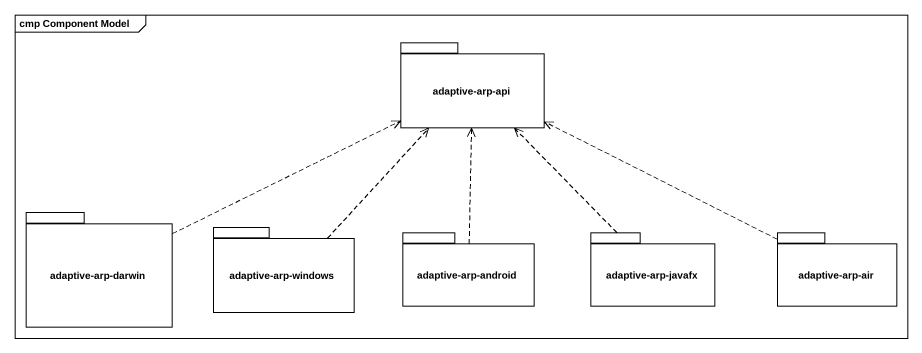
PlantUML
@startuml
mainframe cmp Component Model
package "adaptive-arp-api" as adaptive_arp_api {
}
package "adaptive-arp-darwin" as adaptive_arp_darwin {
}
package "adaptive-arp-windows" as adaptive_arp_windows {
}
package "adaptive-arp-android" as adaptive_arp_android {
}
package "adaptive-arp-javafx" as adaptive_arp_javafx {
}
package "adaptive-arp-air" as adaptive_arp_air {
}
adaptive_arp_darwin .right.> adaptive_arp_api
adaptive_arp_windows .up.> adaptive_arp_api
adaptive_arp_android .up.> adaptive_arp_api
adaptive_arp_javafx .up.> adaptive_arp_api
adaptive_arp_air .left.> adaptive_arp_api
@enduml
